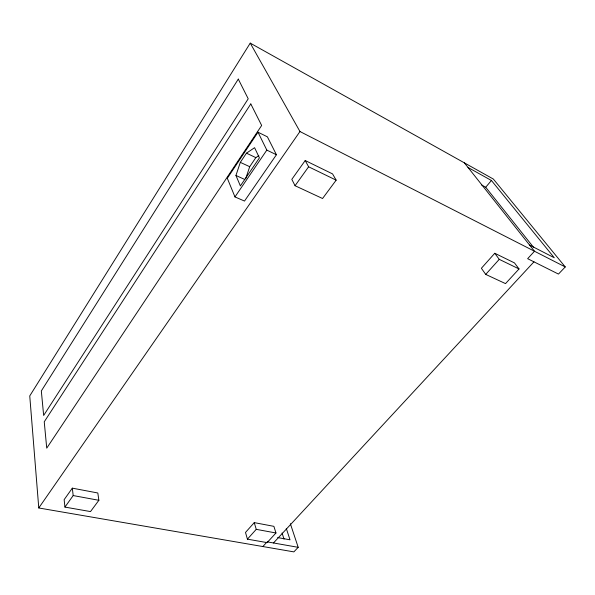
<?xml version="1.0" encoding="UTF-8"?>
<svg xmlns="http://www.w3.org/2000/svg" width="595" height="595" viewBox="0 0 595 595"><rect width="100%" height="100%" fill="white"/><g stroke="black" fill="none" stroke-linecap="round" stroke-linejoin="round"><path stroke-width="0.89" d="M235.94 175.48L240.321 162.353L246.456 153.175L254.586 147.694L259.42 157.868L240.38 185.908L235.94 175.48L244.567 179.378M245.638 178.864L249.699 166.697L255.85 157.615L258.825 155.659M464.375 162.859L534.489 251.246L527.646 258.684L558.46 274.079L565.25 266.947L493.359 179.065L250.235 43.123L29.75 395.928L38.772 507.974L293.863 551.877L298.199 547.326L290.345 523.652M258.007 132.202L227.305 178.255L234.966 196.915L244.508 201.065L276.422 154.737L267.4 136.835L258.007 132.202L266.82 150.104L276.422 154.737M234.966 196.915L266.82 150.104M38.772 507.974L299.962 131.525L250.235 43.123M72.322 488.153L64.141 499.674L64.937 507.089L90.507 511.581L98.867 500.298L97.825 492.987L72.322 488.153L73.192 495.561L64.937 507.089M305.198 160.524L291.818 179.355L295.053 185.722L322.557 198.514L336.16 180.159L332.553 173.904L305.198 160.524L308.612 166.786L336.16 180.159M295.053 185.722L308.612 166.786M481.727 185.075L485.698 187.246L491.425 180.486L554.257 257.747L529.587 245.066M254.258 522.626L245.504 532.428L247.416 539.159L267.11 542.618L275.976 532.986L273.886 526.344L254.258 522.626L256.244 529.342L247.416 539.159M494.772 253.269L481.385 268.263L485.706 274.399L505.519 283.614L519.026 268.947L514.474 262.908L494.772 253.269L499.25 259.346L519.026 268.947M485.706 274.399L499.25 259.346M262.841 546.537L266.538 542.521M273.484 542.967L533.96 261.837M267.155 541.852L298.199 547.326M277.649 537.575L290.01 539.814L286.292 528.42M73.192 495.561L98.867 500.298M256.244 529.342L275.976 532.986M240.321 162.353L249.699 166.697M246.456 153.175L255.85 157.615M299.962 131.525L565.25 266.947M468.02 167.455L491.425 180.486M485.698 187.246L533.663 247.49M282.067 532.979L284.031 539.122M238.29 79.113L41.33 390.937L43.651 415.466L248.219 98.8L238.29 79.113M250.807 103.939L44.246 421.818L46.73 448.154L261.659 125.463L250.807 103.939"/></g></svg>
